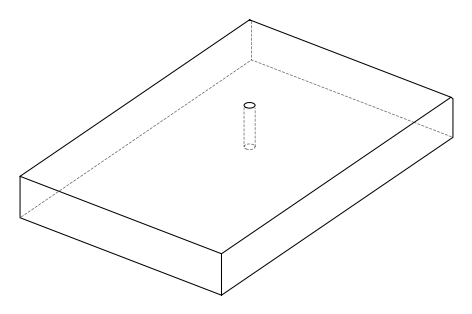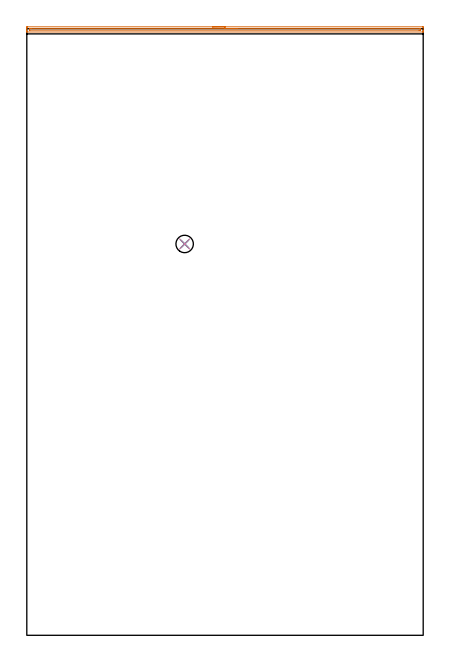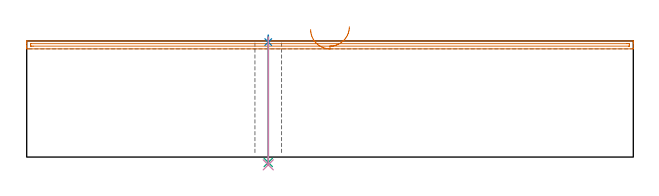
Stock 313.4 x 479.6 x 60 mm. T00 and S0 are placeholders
(PLAN: 4 operations, 3 tool changes, 5.7 min)
(1 AREA_MILL | FG_CHAMFER_SURFACE | UGT0205_001 | 5.18 min | 2634 mm3)
(2 SPOT_DRILL | STEP1HOLE | NXT0321_9005460120000 | 0.03 min | 2 mm3)
(3 DRILL_THROUGH_HOLE_INTO_CENTER | STEP1HOLE | NXT0301_042 | 0.26 min | 2343 mm3)
(4 DRILL_TO_ENLARGE_THROUGH_HOLE | STEP1HOLE | NXT0301_103 | 0.27 min | 6595 mm3)
(TOOL UGT0205_001 | Chamfer Mill 20 x 3 x 45 deg. | D20 FL50 Z2)
(TOOL NXT0321_9005460120000 | NC Spot Drill, 142deg, 12mm, Carbide, Uncoated | D12 PA142 FL30 Z2)
(TOOL NXT0301_042 | Carbide Drill 7.1mm [860.1-0710-057A1-MM 2214] | D7.1 PA140 FL85 Z2)
(TOOL NXT0301_103 | Carbide Drill 13.8mm [860.1-1380-062A1-MM 2214] | D13.8 PA140 FL77 Z2)
(OP 1 AREA_MILL)
G17 G21 G94 G90
T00 M6
G54
G17 G0 G90 X146.7 Y481.1 S1061 M3
G43 Z70. H0
Z65.9
G94 G1 X146.738 Z65.028 F250.
X146.852 Z64.163
X147.041 Z63.312
X147.303 Z62.48
X147.637 Z61.674
X148.04 Z60.9
X148.508 Z60.164
X149.04 Z59.472
X149.629 Z58.829
X150.272 Z58.24
X150.964 Z57.708
X151.7 Z57.24
X152.474 Z56.837
X153.28 Z56.503
X154.112 Z56.241
X154.964 Z56.052
X155.828 Z55.938
X156.7 Z55.9
X312.768
X313.081 Y481.098
X313.39 Y481.093 Z55.903
X313.4 Y480.792 Z56.203
Y478.179 Z58.816
Y477.458 Z59.542
Y477.255 Z59.745
X313.398 Y477.126 Z59.866
X313.39 Y477.003 Z59.988
X313.215 Y477. Z60.
X0.185
X0.01 Y477.003 Z59.988
X0.002 Y477.126 Z59.866
X0. Y477.255 Z59.745
Y477.457 Z59.542
Y478.179 Z58.816
Y479.411 Z57.586
Y479.921 Z57.073
Y480.537 Z56.458
X0.003 Y480.792 Z56.203
X0.01 Y481.093 Z55.903
X0.319 Y481.098 Z55.9
X0.632 Y481.1
X156.7
Y479.686 Z57.314
X310.979 Y479.685 Z57.315
X311.223 Y479.684 Z57.316
X311.341 Y479.68 Z57.32
X311.39 Y479.677 Z57.323
X311.392 Y479.649 Z57.351
X311.398 Y479.513 Z57.487
X311.399 Y479.05 Z57.95
X311.397 Y478.643 Z58.357
X311.39 Y478.504 Z58.496
X311.378 Y478.421 Z58.579
X311.305 Y478.419 Z58.581
X310.979 Y478.416 Z58.584
X310.737 Y478.415 Z58.585
X310.085 Y478.414 Z58.586
X2.421 Y478.415 Z58.585
X2.177 Y478.417 Z58.583
X2.059 Y478.42 Z58.58
X2.01 Y478.423 Z58.577
X2.008 Y478.451 Z58.549
X2.002 Y478.587 Z58.413
X2.001 Y479.05 Z57.95
X2.003 Y479.457 Z57.543
X2.01 Y479.596 Z57.404
X2.022 Y479.679 Z57.321
X2.095 Y479.681 Z57.319
X2.421 Y479.684 Z57.316
X2.663 Y479.685 Z57.315
X3.315 Y479.686 Z57.314
X156.7
X157.572 Z57.352
X158.436 Z57.466
X159.288 Z57.655
X160.12 Z57.917
X160.926 Z58.251
X161.7 Z58.654
X162.436 Z59.123
X163.128 Z59.654
X163.771 Z60.243
X164.36 Z60.886
X164.892 Z61.578
X165.36 Z62.314
X165.763 Z63.088
X166.097 Z63.894
X166.359 Z64.726
X166.548 Z65.578
X166.662 Z66.443
X166.7 Z67.314
G0 Z70.
M5
M2
(OP 2 SPOT_DRILL)
G17 G21 G94 G90
T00 M6
G54
G17 G0 G90 X124.8 Y309.4 S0 M3
G43 Z70. H0
G94 G81 G98 Z59.406 F250. R63.
G80
M5
M2
(OP 3 DRILL_THROUGH_HOLE_INTO_CENTER)
G17 G21 G94 G90
T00 M6
G54
G17 G0 G90 X124.8 Y309.4 S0 M3
G43 Z70. H1
G94 G73 G98 Z-2.792 F250. Q6.977 R62.
G80
M5
M2
(OP 4 DRILL_TO_ENLARGE_THROUGH_HOLE)
G17 G21 G94 G90
T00 M6
G54
G17 G0 G90 X124.8 Y309.4 S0 M3
G43 Z70. H1
G94 G73 G98 Z-4.011 F250. Q12.802 R62.
G80
M5
M2
